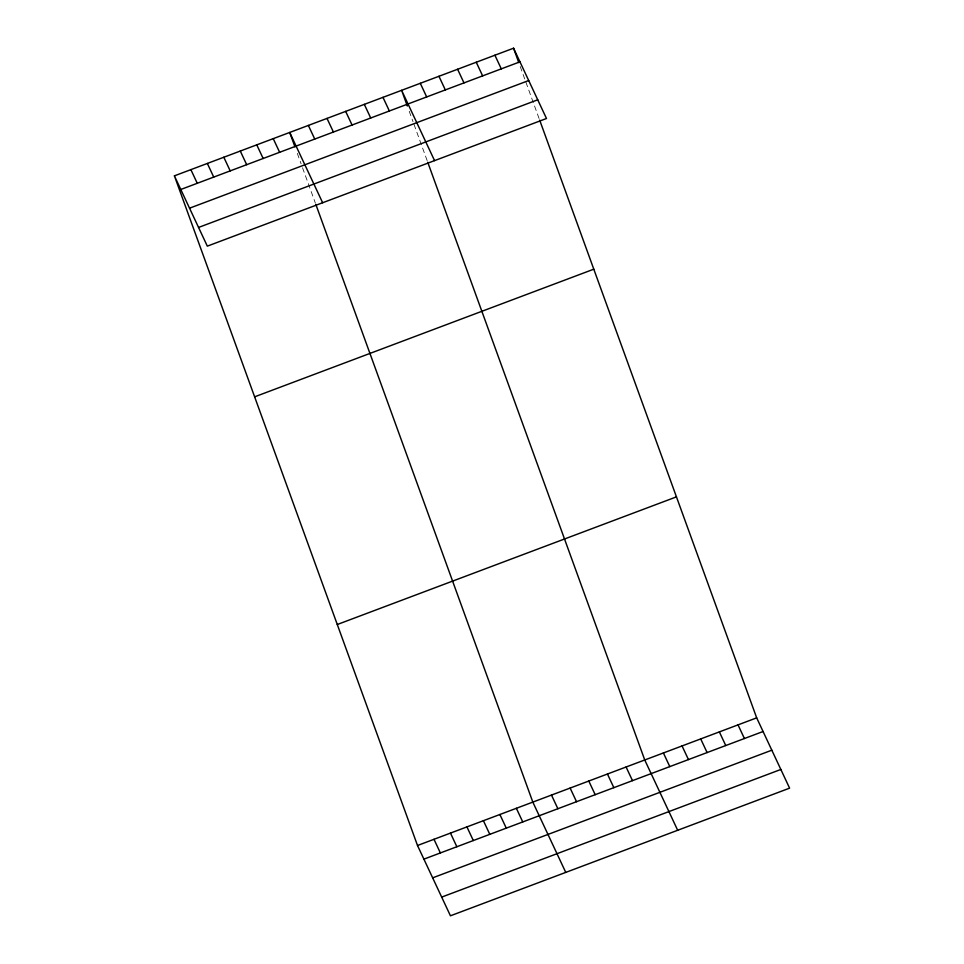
<?xml version="1.0" encoding="UTF-8"?>
<svg xmlns="http://www.w3.org/2000/svg" width="964" height="964" viewBox="0 0 964 964"><rect width="100%" height="100%" fill="white"/><g stroke="black" fill="none" stroke-linecap="round" stroke-linejoin="round"><path stroke-width="0.72" stroke-dasharray="4.82 3.62" d="M520.198 66.504L524.946 79.578M525.898 82.193L539.189 118.813M409.23 111.246L413.026 121.705M413.978 124.32L427.269 160.928M297.31 153.36L301.105 163.82M302.527 167.748L315.349 203.055"/><path stroke-width="1.45" d="M174.4 175.846L513.559 48.2L546.492 118.5L207.32 246.145L174.4 175.846L417.508 845.5L450.441 915.8L789.6 788.154L756.68 717.855L539.671 120.114M180.786 189.486L519.945 61.841M189.547 208.188L528.706 80.542M198.572 227.444L537.731 99.798M254.629 396.831L593.788 269.185M337.279 624.515L676.451 496.87M417.508 845.5L756.68 717.855M423.907 859.141L763.066 731.507M432.667 877.843L771.827 750.197M441.693 897.098L780.852 769.465M494.906 55.225L501.292 68.866M476.252 62.238L482.639 75.891M457.599 69.263L463.985 82.904M438.945 76.276L445.332 89.929M738.026 724.88L744.413 738.52M420.292 83.302L426.678 96.942M719.361 731.905L725.759 745.546M434.559 160.627L401.627 90.327L407.326 106.016M700.708 738.918L707.106 752.571M382.973 97.34L389.372 110.993M682.054 745.943L688.453 759.584M364.32 104.365L370.718 118.006M663.401 752.956L669.799 766.609M345.666 111.378L352.065 125.031M677.68 830.281L644.747 759.981L427.739 162.241M327.013 118.403L333.411 132.044M626.094 767.007L632.492 780.647M308.36 125.428L314.758 139.069M607.441 774.02L613.839 787.672M322.639 202.741L289.706 132.442L294.936 146.829M588.787 781.045L595.186 794.685M273.234 138.647L279.632 152.288M570.134 788.058L576.532 801.711M256.761 144.841L263.16 158.494M551.48 795.083L557.879 808.724M240.289 151.047L246.676 164.687M565.76 872.408L532.827 802.108L315.818 204.356M223.817 157.24L230.203 170.893M516.355 808.302L522.753 821.943M207.344 163.446L213.731 177.087M499.882 814.508L506.269 828.148M190.872 169.64L197.258 183.293M483.41 820.701L489.796 834.342M466.938 826.907L473.324 840.548M450.465 833.101L456.852 846.741M433.993 839.307L440.379 852.947M513.559 48.2L518.777 62.588"/></g></svg>
